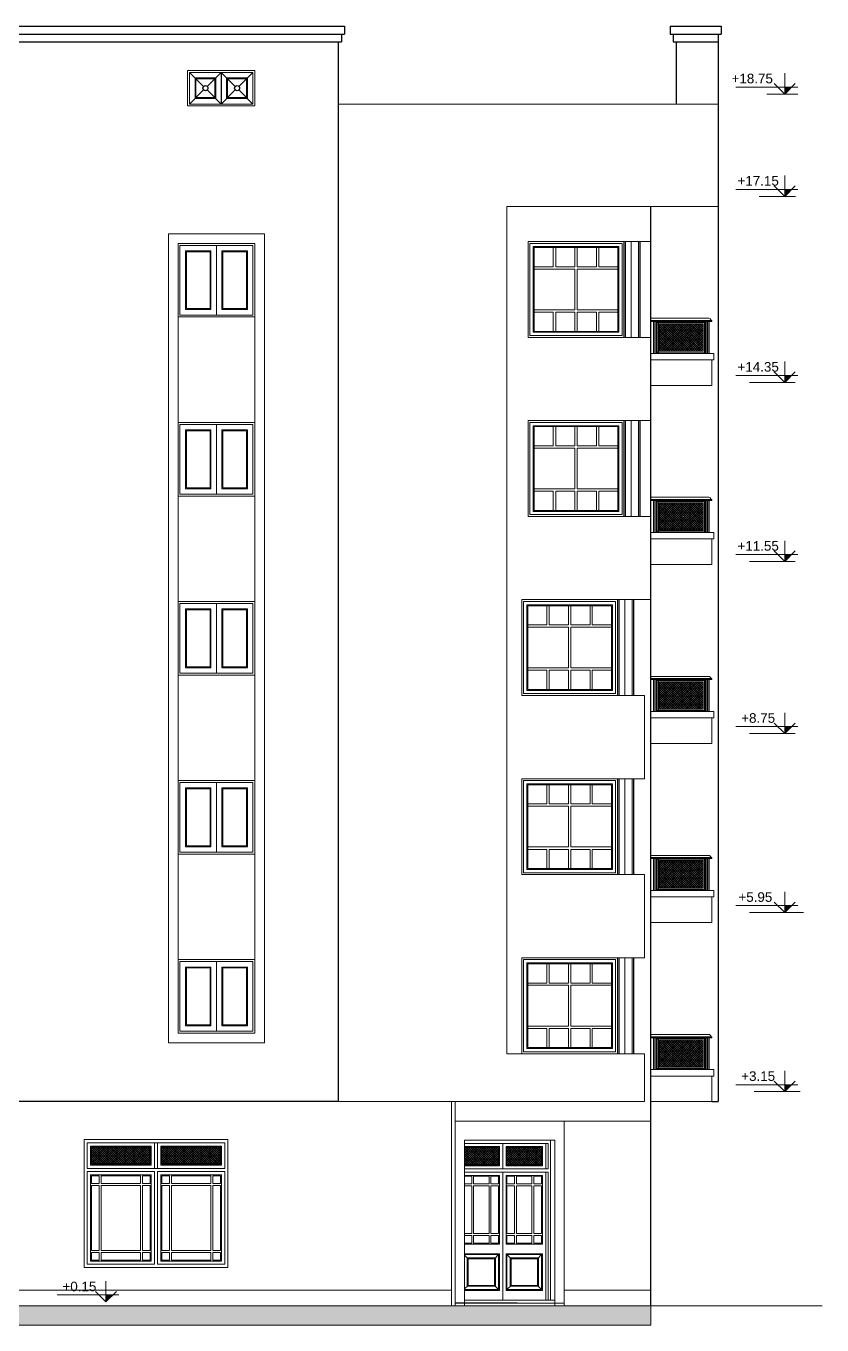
# Model space of a CAD drawing. Header units: millimetres. Extents: x 1578 to 2210, y 899 to 1032.
# Drawn here: x 1971.16 to 1983.61, y 931.66 to 951.97 of the extents above; entities that cross this region are included whole.
import ezdxf

# ---------------------------------------------------------------- set-up
doc = ezdxf.new("R2010")
doc.units = ezdxf.units.MM
for name, color, linetype, lineweight in [('CARPINTERIA', 7, 'Continuous', 18), ('COTAS', 7, 'Continuous', 15), ('ESTRUCTURA', 3, 'Continuous', 30), ('MUROS', 1, 'Continuous', 30), ('PISOS', 9, 'Continuous', 9), ('SANITARIOS', 7, 'Continuous', 20), ('TRAMAS', 7, 'Continuous', 15), ('UMBRALES', 7, 'Continuous', 18)]:
    doc.layers.add(name, color=color, linetype=linetype, lineweight=lineweight)
doc.styles.add('STYLE1', font='ARIAL.TTF')
pattern_1 = [(45, (1994.498516, 859.753004), (-0.0176776695, 0.0176776695), []), (135, (1994.498516, 859.753004), (-0.0176776695, -0.0176776695), [])]
pattern_2 = [(45, (1994.498516, 865.353004), (-0.0176776695, 0.0176776695), []), (135, (1994.498516, 865.353004), (-0.0176776695, -0.0176776695), [])]

msp = doc.modelspace()

# ---------------------------------------------------------------- hatches: boundary and pattern name
at = {"layer": 'COTAS', "ltscale": 0.05}
for points in [[(1983.023, 951.016), (1983.131, 951.016), (1983.023, 950.907)], [(1983.023, 949.416), (1983.131, 949.416), (1983.023, 949.307)], [(1983.023, 946.507), (1983.131, 946.507), (1983.023, 946.398)], [(1983.023, 943.707), (1983.131, 943.707), (1983.023, 943.598)], [(1983.023, 941.016), (1983.131, 941.016), (1983.023, 940.907)], [(1983.023, 938.216), (1983.131, 938.216), (1983.023, 938.107)], [(1983.023, 935.416), (1983.131, 935.416), (1983.023, 935.307)], [(1972.407, 932.128), (1972.516, 932.128), (1972.407, 932.019)]]:
    msp.add_hatch(color=256, dxfattribs=at).paths.add_polyline_path(points)
at = {"layer": 'COTAS'}
msp.add_hatch(color=256, dxfattribs=at).paths.add_polyline_path([(1980.929, 931.958), (1960.54, 931.958), (1960.54, 931.658), (1980.929, 931.658)])
at = {"layer": 'PISOS', "ltscale": 0.1}
h = msp.add_hatch(dxfattribs=at)
h.set_pattern_fill('ANSI37', color=256, scale=0.2, style=0)
h.set_pattern_definition(pattern_2)
h.paths.add_polyline_path([(1981.067, 946.889), (1981.067, 947.314), (1981.747, 947.314), (1981.747, 946.889)])
h = msp.add_hatch(dxfattribs=at)
h.set_pattern_fill('ANSI37', color=256, scale=0.2, style=0)
h.set_pattern_definition(pattern_2)
h.paths.add_polyline_path([(1981.747, 944.514), (1981.747, 944.089), (1981.067, 944.089), (1981.067, 944.514)])
h = msp.add_hatch(dxfattribs=at)
h.set_pattern_fill('ANSI37', color=256, scale=0.2, style=0)
h.set_pattern_definition(pattern_1)
h.paths.add_polyline_path([(1981.067, 941.289), (1981.067, 941.714), (1981.747, 941.714), (1981.747, 941.289)])
h = msp.add_hatch(dxfattribs=at)
h.set_pattern_fill('ANSI37', color=256, scale=0.2, style=0)
h.set_pattern_definition(pattern_1)
h.paths.add_polyline_path([(1981.747, 938.914), (1981.747, 938.489), (1981.067, 938.489), (1981.067, 938.914)])
h = msp.add_hatch(dxfattribs=at)
h.set_pattern_fill('ANSI37', color=256, scale=0.2, style=0)
h.set_pattern_definition(pattern_1)
h.paths.add_polyline_path([(1981.067, 935.689), (1981.067, 936.114), (1981.747, 936.114), (1981.747, 935.689)])
h = msp.add_hatch(dxfattribs=at)
h.set_pattern_fill('ANSI37', color=256, scale=0.2, style=0)
h.set_pattern_definition([(45, (1989.02098, 859.858667), (-0.0176776695, 0.0176776695), []), (135, (1989.02098, 859.858667), (-0.0176776695, -0.0176776695), [])])
h.paths.add_polyline_path([(1973.1, 934.442), (1972.18, 934.442), (1972.18, 934.172), (1973.1, 934.172)])
h = msp.add_hatch(dxfattribs=at)
h.set_pattern_fill('ANSI37', color=256, scale=0.2, style=0)
h.set_pattern_definition([(45, (1990.12098, 859.858667), (-0.0176776695, 0.0176776695), []), (135, (1990.12098, 859.858667), (-0.0176776695, -0.0176776695), [])])
h.paths.add_polyline_path([(1974.2, 934.442), (1973.28, 934.442), (1973.28, 934.172), (1974.2, 934.172)])
h = msp.add_hatch(dxfattribs=at)
h.set_pattern_fill('ANSI37', color=256, scale=0.2, style=0)
h.set_pattern_definition([(45, (1992.267298, 859.849924), (-0.0176776695, 0.0176776695), []), (135, (1992.267298, 859.849924), (-0.0176776695, -0.0176776695), [])])
h.paths.add_polyline_path([(1979.22, 934.433), (1979.22, 934.163), (1978.679, 934.163), (1978.679, 934.433)])
h.paths.add_polyline_path([(1978.549, 934.163), (1978.016, 934.163), (1978.016, 934.433), (1978.549, 934.433)])

# ---------------------------------------------------------------- linework, layer by layer
at = {"layer": 'CARPINTERIA', "ltscale": 0.1}
for p, q in [((1973.715, 951.246), (1973.715, 950.751)), ((1974.705, 951.246), (1973.715, 951.246)), ((1973.815, 951.146), (1973.815, 950.851)), ((1974.11, 951.146), (1973.815, 951.146)), ((1974.11, 951.146), (1974.11, 950.851)), ((1974.31, 951.146), (1974.31, 950.851)), ((1974.605, 951.146), (1974.31, 951.146)), ((1974.605, 951.146), (1974.605, 950.851)), ((1974.705, 951.246), (1974.705, 950.751)), ((1974.705, 950.751), (1973.715, 950.751)), ((1974.11, 950.851), (1973.815, 950.851)), ((1974.605, 950.851), (1974.31, 950.851)), ((1973.565, 948.541), (1974.705, 948.541)), ((1973.565, 948.541), (1973.565, 947.451)), ((1974.705, 948.541), (1974.705, 947.451)), ((1979.009, 948.601), (1979.009, 947.101)), ((1979.039, 948.571), (1980.479, 948.571)), ((1979.039, 948.571), (1979.039, 947.131)), ((1979.089, 948.521), (1979.089, 947.181)), ((1979.104, 948.506), (1980.414, 948.506)), ((1979.104, 948.506), (1979.104, 947.196)), ((1979.404, 948.506), (1979.404, 948.206)), ((1979.441, 948.506), (1979.441, 948.206)), ((1979.741, 948.506), (1979.741, 948.206)), ((1979.778, 948.506), (1979.778, 948.206)), ((1980.078, 948.506), (1980.078, 948.206)), ((1980.114, 948.506), (1980.114, 948.206)), ((1980.414, 948.506), (1980.414, 947.196)), ((1980.479, 948.571), (1980.479, 947.131)), ((1973.665, 948.441), (1973.665, 947.551)), ((1973.665, 948.441), (1974.035, 948.441)), ((1974.035, 948.441), (1974.035, 947.551)), ((1974.235, 948.441), (1974.235, 947.551)), ((1974.235, 948.441), (1974.605, 948.441)), ((1974.605, 948.441), (1974.605, 947.551)), ((1979.104, 948.206), (1979.404, 948.206)), ((1979.104, 948.17), (1979.741, 948.17)), ((1979.441, 948.206), (1979.741, 948.206)), ((1979.741, 948.17), (1979.741, 947.533)), ((1979.778, 948.206), (1980.078, 948.206)), ((1979.778, 948.17), (1979.778, 947.533)), ((1979.778, 948.17), (1980.414, 948.17)), ((1980.114, 948.206), (1980.414, 948.206)), ((1973.565, 947.451), (1974.705, 947.451)), ((1973.665, 947.551), (1974.035, 947.551)), ((1974.235, 947.551), (1974.605, 947.551)), ((1979.104, 947.533), (1979.741, 947.533)), ((1979.104, 947.496), (1979.404, 947.496)), ((1979.404, 947.496), (1979.404, 947.196)), ((1979.441, 947.496), (1979.741, 947.496)), ((1979.441, 947.496), (1979.441, 947.196)), ((1979.741, 947.496), (1979.741, 947.196)), ((1979.778, 947.533), (1980.414, 947.533)), ((1979.778, 947.496), (1980.078, 947.496)), ((1979.778, 947.496), (1979.778, 947.196)), ((1980.078, 947.496), (1980.078, 947.196)), ((1980.114, 947.496), (1980.114, 947.196)), ((1980.114, 947.496), (1980.414, 947.496)), ((1979.009, 947.101), (1980.929, 947.101)), ((1979.039, 947.131), (1980.479, 947.131)), ((1979.089, 947.181), (1980.429, 947.181)), ((1979.104, 947.196), (1980.414, 947.196)), ((1973.565, 945.741), (1974.705, 945.741)), ((1973.565, 945.741), (1973.565, 944.651)), ((1973.665, 945.641), (1973.665, 944.751)), ((1973.665, 945.641), (1974.035, 945.641)), ((1974.035, 945.641), (1974.035, 944.751)), ((1974.235, 945.641), (1974.235, 944.751)), ((1974.235, 945.641), (1974.605, 945.641)), ((1974.605, 945.641), (1974.605, 944.751)), ((1974.705, 945.741), (1974.705, 944.651)), ((1979.009, 945.801), (1980.929, 945.801)), ((1979.009, 945.801), (1979.009, 944.301)), ((1979.039, 945.771), (1980.479, 945.771)), ((1979.039, 945.771), (1979.039, 944.331)), ((1979.089, 945.721), (1980.429, 945.721)), ((1979.089, 945.721), (1979.089, 944.381)), ((1979.104, 945.706), (1980.414, 945.706)), ((1979.104, 945.706), (1979.104, 944.396)), ((1979.404, 945.706), (1979.404, 945.406)), ((1979.441, 945.706), (1979.441, 945.406)), ((1979.741, 945.706), (1979.741, 945.406)), ((1979.778, 945.706), (1979.778, 945.406)), ((1980.078, 945.706), (1980.078, 945.406)), ((1980.114, 945.706), (1980.114, 945.406)), ((1980.414, 945.706), (1980.414, 944.396)), ((1980.479, 945.771), (1980.479, 944.331)), ((1979.104, 945.406), (1979.404, 945.406)), ((1979.441, 945.406), (1979.741, 945.406)), ((1979.778, 945.406), (1980.078, 945.406)), ((1980.114, 945.406), (1980.414, 945.406)), ((1979.104, 945.37), (1979.741, 945.37)), ((1979.741, 945.37), (1979.741, 944.733)), ((1979.778, 945.37), (1979.778, 944.733)), ((1979.778, 945.37), (1980.414, 945.37)), ((1973.565, 944.651), (1974.705, 944.651)), ((1973.665, 944.751), (1974.035, 944.751)), ((1974.235, 944.751), (1974.605, 944.751)), ((1979.104, 944.733), (1979.741, 944.733)), ((1979.104, 944.696), (1979.404, 944.696)), ((1979.404, 944.696), (1979.404, 944.396)), ((1979.441, 944.696), (1979.741, 944.696)), ((1979.441, 944.696), (1979.441, 944.396)), ((1979.741, 944.696), (1979.741, 944.396)), ((1979.778, 944.733), (1980.414, 944.733)), ((1979.778, 944.696), (1979.778, 944.396)), ((1979.778, 944.696), (1980.078, 944.696)), ((1980.078, 944.696), (1980.078, 944.396)), ((1980.114, 944.696), (1980.114, 944.396)), ((1980.114, 944.696), (1980.414, 944.696)), ((1979.104, 944.396), (1980.414, 944.396)), ((1979.039, 944.331), (1980.479, 944.331)), ((1978.909, 943.001), (1978.909, 941.501)), ((1978.939, 942.971), (1980.379, 942.971)), ((1978.939, 942.971), (1978.939, 941.531)), ((1980.379, 942.971), (1980.379, 941.531)), ((1973.565, 942.941), (1974.705, 942.941)), ((1973.565, 942.941), (1973.565, 941.851)), ((1973.665, 942.841), (1973.665, 941.951)), ((1973.665, 942.841), (1974.035, 942.841)), ((1974.035, 942.841), (1974.035, 941.951)), ((1974.235, 942.841), (1974.235, 941.951)), ((1974.235, 942.841), (1974.605, 942.841)), ((1974.605, 942.841), (1974.605, 941.951)), ((1974.705, 942.941), (1974.705, 941.851)), ((1978.989, 942.921), (1978.989, 941.581)), ((1979.004, 942.906), (1980.314, 942.906)), ((1979.004, 942.906), (1979.004, 941.596)), ((1979.304, 942.906), (1979.304, 942.606)), ((1979.341, 942.906), (1979.341, 942.606)), ((1979.641, 942.906), (1979.641, 942.606)), ((1979.678, 942.906), (1979.678, 942.606)), ((1979.978, 942.906), (1979.978, 942.606)), ((1980.014, 942.906), (1980.014, 942.606)), ((1980.314, 942.906), (1980.314, 941.596)), ((1979.004, 942.606), (1979.304, 942.606)), ((1979.004, 942.57), (1979.641, 942.57)), ((1979.341, 942.606), (1979.641, 942.606)), ((1979.641, 942.57), (1979.641, 941.933)), ((1979.678, 942.606), (1979.978, 942.606)), ((1979.678, 942.57), (1979.678, 941.933)), ((1979.678, 942.57), (1980.314, 942.57)), ((1980.014, 942.606), (1980.314, 942.606)), ((1973.665, 941.951), (1974.035, 941.951)), ((1974.235, 941.951), (1974.605, 941.951)), ((1973.565, 941.851), (1974.705, 941.851)), ((1979.004, 941.933), (1979.641, 941.933)), ((1979.004, 941.896), (1979.304, 941.896)), ((1979.304, 941.896), (1979.304, 941.596)), ((1979.341, 941.896), (1979.641, 941.896)), ((1979.341, 941.896), (1979.341, 941.596)), ((1979.641, 941.896), (1979.641, 941.596)), ((1979.678, 941.933), (1980.314, 941.933)), ((1979.678, 941.896), (1979.978, 941.896)), ((1979.678, 941.896), (1979.678, 941.596)), ((1979.978, 941.896), (1979.978, 941.596)), ((1980.014, 941.896), (1980.014, 941.596)), ((1980.014, 941.896), (1980.314, 941.896)), ((1978.989, 941.581), (1980.329, 941.581)), ((1979.004, 941.596), (1980.314, 941.596)), ((1978.909, 941.501), (1980.829, 941.501)), ((1978.939, 941.531), (1980.379, 941.531)), ((1973.565, 940.141), (1973.565, 939.051)), ((1973.565, 940.141), (1974.705, 940.141)), ((1974.705, 940.141), (1974.705, 939.051)), ((1978.909, 940.201), (1980.829, 940.201)), ((1978.909, 940.201), (1978.909, 938.701)), ((1978.939, 940.171), (1980.379, 940.171)), ((1978.939, 940.171), (1978.939, 938.731)), ((1978.989, 940.121), (1980.329, 940.121)), ((1978.989, 940.121), (1978.989, 938.781)), ((1980.379, 940.171), (1980.379, 938.731)), ((1973.665, 940.041), (1973.665, 939.151)), ((1973.665, 940.041), (1974.035, 940.041)), ((1974.035, 940.041), (1974.035, 939.151)), ((1974.235, 940.041), (1974.235, 939.151)), ((1974.235, 940.041), (1974.605, 940.041)), ((1974.605, 940.041), (1974.605, 939.151)), ((1979.004, 940.106), (1980.314, 940.106)), ((1979.004, 940.106), (1979.004, 938.796)), ((1979.304, 940.106), (1979.304, 939.806)), ((1979.341, 940.106), (1979.341, 939.806)), ((1979.641, 940.106), (1979.641, 939.806)), ((1979.678, 940.106), (1979.678, 939.806)), ((1979.978, 940.106), (1979.978, 939.806)), ((1980.014, 940.106), (1980.014, 939.806)), ((1980.314, 940.106), (1980.314, 938.796)), ((1979.004, 939.806), (1979.304, 939.806)), ((1979.004, 939.77), (1979.641, 939.77)), ((1979.341, 939.806), (1979.641, 939.806)), ((1979.641, 939.77), (1979.641, 939.133)), ((1979.678, 939.806), (1979.978, 939.806)), ((1979.678, 939.77), (1979.678, 939.133)), ((1979.678, 939.77), (1980.314, 939.77)), ((1980.014, 939.806), (1980.314, 939.806)), ((1973.665, 939.151), (1974.035, 939.151)), ((1974.235, 939.151), (1974.605, 939.151)), ((1979.004, 939.133), (1979.641, 939.133)), ((1979.678, 939.133), (1980.314, 939.133)), ((1973.565, 939.051), (1974.705, 939.051)), ((1979.004, 939.096), (1979.304, 939.096)), ((1979.304, 939.096), (1979.304, 938.796)), ((1979.341, 939.096), (1979.641, 939.096)), ((1979.341, 939.096), (1979.341, 938.796)), ((1979.641, 939.096), (1979.641, 938.796)), ((1979.678, 939.096), (1979.678, 938.796)), ((1979.678, 939.096), (1979.978, 939.096)), ((1979.978, 939.096), (1979.978, 938.796)), ((1980.014, 939.096), (1980.014, 938.796)), ((1980.014, 939.096), (1980.314, 939.096)), ((1978.939, 938.731), (1980.379, 938.731)), ((1979.004, 938.796), (1980.314, 938.796)), ((1973.565, 937.341), (1974.705, 937.341)), ((1973.565, 937.341), (1973.565, 936.251)), ((1974.705, 937.341), (1974.705, 936.251)), ((1978.909, 937.401), (1980.829, 937.401)), ((1978.909, 937.401), (1978.909, 935.901)), ((1978.939, 937.371), (1980.379, 937.371)), ((1978.939, 937.371), (1978.939, 935.931)), ((1978.989, 937.321), (1980.329, 937.321)), ((1978.989, 937.321), (1978.989, 935.981)), ((1979.004, 937.306), (1980.314, 937.306)), ((1979.004, 937.306), (1979.004, 935.996)), ((1979.304, 937.306), (1979.304, 937.006)), ((1979.341, 937.306), (1979.341, 937.006)), ((1979.641, 937.306), (1979.641, 937.006)), ((1979.678, 937.306), (1979.678, 937.006)), ((1979.978, 937.306), (1979.978, 937.006)), ((1980.014, 937.306), (1980.014, 937.006)), ((1980.314, 937.306), (1980.314, 935.996)), ((1980.379, 937.371), (1980.379, 935.931)), ((1973.665, 937.241), (1974.035, 937.241)), ((1973.665, 937.241), (1973.665, 936.351)), ((1974.035, 937.241), (1974.035, 936.351)), ((1974.235, 937.241), (1974.605, 937.241)), ((1974.235, 937.241), (1974.235, 936.351)), ((1974.605, 937.241), (1974.605, 936.351)), ((1979.004, 937.006), (1979.304, 937.006)), ((1979.004, 936.97), (1979.641, 936.97)), ((1979.341, 937.006), (1979.641, 937.006)), ((1979.641, 936.97), (1979.641, 936.333)), ((1979.678, 937.006), (1979.978, 937.006)), ((1979.678, 936.97), (1979.678, 936.333)), ((1979.678, 936.97), (1980.314, 936.97)), ((1980.014, 937.006), (1980.314, 937.006)), ((1973.665, 936.351), (1974.035, 936.351)), ((1974.235, 936.351), (1974.605, 936.351)), ((1979.004, 936.333), (1979.641, 936.333)), ((1979.004, 936.296), (1979.304, 936.296)), ((1979.304, 936.296), (1979.304, 935.996)), ((1979.341, 936.296), (1979.641, 936.296)), ((1979.341, 936.296), (1979.341, 935.996)), ((1979.641, 936.296), (1979.641, 935.996)), ((1979.678, 936.333), (1980.314, 936.333)), ((1979.678, 936.296), (1979.978, 936.296)), ((1979.678, 936.296), (1979.678, 935.996)), ((1979.978, 936.296), (1979.978, 935.996)), ((1980.014, 936.296), (1980.014, 935.996)), ((1980.014, 936.296), (1980.314, 936.296)), ((1973.565, 936.251), (1974.705, 936.251)), ((1978.939, 935.931), (1980.379, 935.931)), ((1979.004, 935.996), (1980.314, 935.996)), ((1977.812, 931.958), (1977.812, 935.151)), ((1977.87, 931.958), (1977.87, 935.151)), ((1972.115, 934.507), (1972.115, 934.107)), ((1972.115, 934.507), (1974.265, 934.507)), ((1972.18, 934.442), (1972.18, 934.172)), ((1972.18, 934.442), (1973.1, 934.442)), ((1973.1, 934.442), (1973.1, 934.172)), ((1973.165, 934.507), (1973.165, 934.107)), ((1973.215, 934.507), (1973.215, 934.107)), ((1973.28, 934.442), (1973.28, 934.172)), ((1973.28, 934.442), (1974.2, 934.442)), ((1974.2, 934.442), (1974.2, 934.172)), ((1974.265, 934.507), (1974.265, 934.107)), ((1978.016, 934.498), (1979.321, 934.498)), ((1978.016, 934.433), (1978.549, 934.433)), ((1978.549, 934.433), (1978.549, 934.163)), ((1978.679, 934.433), (1978.679, 934.163)), ((1978.679, 934.433), (1979.22, 934.433)), ((1979.22, 934.433), (1979.22, 934.163)), ((1979.285, 934.498), (1979.285, 934.098)), ((1979.321, 934.498), (1979.321, 934.098)), ((1974.265, 934.107), (1972.115, 934.107)), ((1972.115, 934.057), (1972.115, 932.607)), ((1973.165, 934.057), (1972.115, 934.057)), ((1973.1, 934.172), (1972.18, 934.172)), ((1973.165, 934.057), (1973.165, 932.607)), ((1974.265, 934.057), (1973.215, 934.057)), ((1973.215, 934.057), (1973.215, 932.607)), ((1974.2, 934.172), (1973.28, 934.172)), ((1974.265, 934.057), (1974.265, 932.607)), ((1978.016, 934.163), (1978.549, 934.163)), ((1978.016, 934.098), (1979.321, 934.098)), ((1978.016, 934.048), (1979.321, 934.048)), ((1978.679, 934.163), (1979.22, 934.163)), ((1979.321, 934.048), (1979.321, 932.048)), ((1972.3, 933.992), (1972.18, 933.992)), ((1972.18, 933.992), (1972.18, 933.872)), ((1972.3, 933.872), (1972.18, 933.872)), ((1972.3, 933.842), (1972.18, 933.842)), ((1972.18, 933.842), (1972.18, 932.822)), ((1972.3, 933.992), (1972.3, 933.872)), ((1972.3, 933.842), (1972.3, 932.822)), ((1972.33, 933.992), (1972.33, 933.872)), ((1972.95, 933.992), (1972.33, 933.992)), ((1972.95, 933.872), (1972.33, 933.872)), ((1972.33, 933.842), (1972.33, 932.822)), ((1972.95, 933.842), (1972.33, 933.842)), ((1972.95, 933.992), (1972.95, 933.872)), ((1972.95, 933.842), (1972.95, 932.822)), ((1973.1, 933.992), (1972.98, 933.992)), ((1972.98, 933.992), (1972.98, 933.872)), ((1973.1, 933.872), (1972.98, 933.872)), ((1973.1, 933.842), (1972.98, 933.842)), ((1972.98, 933.842), (1972.98, 932.822)), ((1973.1, 933.992), (1973.1, 933.872)), ((1973.1, 933.842), (1973.1, 932.822)), ((1973.4, 933.992), (1973.28, 933.992)), ((1973.28, 933.992), (1973.28, 933.872)), ((1973.4, 933.872), (1973.28, 933.872)), ((1973.4, 933.842), (1973.28, 933.842)), ((1973.28, 933.842), (1973.28, 932.822)), ((1973.4, 933.992), (1973.4, 933.872)), ((1973.4, 933.842), (1973.4, 932.822)), ((1974.05, 933.992), (1973.43, 933.992)), ((1973.43, 933.992), (1973.43, 933.872)), ((1974.05, 933.872), (1973.43, 933.872)), ((1974.05, 933.842), (1973.43, 933.842)), ((1973.43, 933.842), (1973.43, 932.822)), ((1974.05, 933.992), (1974.05, 933.872)), ((1974.05, 933.842), (1974.05, 932.822)), ((1974.2, 933.992), (1974.08, 933.992)), ((1974.08, 933.992), (1974.08, 933.872)), ((1974.2, 933.872), (1974.08, 933.872)), ((1974.2, 933.842), (1974.08, 933.842)), ((1974.08, 933.842), (1974.08, 932.822)), ((1974.2, 933.992), (1974.2, 933.872)), ((1974.2, 933.842), (1974.2, 932.822)), ((1978.016, 933.983), (1978.127, 933.983)), ((1978.016, 933.863), (1978.127, 933.863)), ((1978.016, 933.833), (1978.127, 933.833)), ((1978.127, 933.983), (1978.127, 933.863)), ((1978.127, 933.833), (1978.127, 933.088)), ((1978.157, 933.983), (1978.399, 933.983)), ((1978.157, 933.983), (1978.157, 933.863)), ((1978.157, 933.863), (1978.399, 933.863)), ((1978.157, 933.833), (1978.399, 933.833)), ((1978.157, 933.833), (1978.157, 933.088)), ((1978.399, 933.983), (1978.399, 933.863)), ((1978.399, 933.833), (1978.399, 933.088)), ((1978.429, 933.983), (1978.429, 933.863)), ((1978.429, 933.983), (1978.549, 933.983)), ((1978.429, 933.863), (1978.549, 933.863)), ((1978.429, 933.833), (1978.429, 933.088)), ((1978.429, 933.833), (1978.549, 933.833)), ((1978.549, 933.983), (1978.549, 933.863)), ((1978.549, 933.833), (1978.549, 933.088)), ((1978.679, 933.983), (1978.679, 933.863)), ((1978.679, 933.983), (1978.799, 933.983)), ((1978.679, 933.863), (1978.799, 933.863)), ((1978.679, 933.833), (1978.679, 933.088)), ((1978.679, 933.833), (1978.799, 933.833)), ((1978.799, 933.983), (1978.799, 933.863)), ((1978.799, 933.833), (1978.799, 933.088)), ((1978.829, 933.983), (1979.07, 933.983)), ((1978.829, 933.983), (1978.829, 933.863)), ((1978.829, 933.863), (1979.07, 933.863)), ((1978.829, 933.833), (1978.829, 933.088)), ((1978.829, 933.833), (1979.07, 933.833)), ((1979.07, 933.983), (1979.07, 933.863)), ((1979.07, 933.833), (1979.07, 933.088)), ((1979.1, 933.983), (1979.22, 933.983)), ((1979.1, 933.983), (1979.1, 933.863)), ((1979.1, 933.863), (1979.22, 933.863)), ((1979.1, 933.833), (1979.22, 933.833)), ((1979.1, 933.833), (1979.1, 933.088)), ((1979.22, 933.983), (1979.22, 933.863)), ((1979.22, 933.833), (1979.22, 933.088)), ((1978.016, 933.088), (1978.127, 933.088)), ((1978.016, 933.058), (1978.127, 933.058)), ((1978.127, 933.058), (1978.127, 932.938)), ((1978.157, 933.088), (1978.399, 933.088)), ((1978.157, 933.058), (1978.399, 933.058)), ((1978.157, 933.058), (1978.157, 932.938)), ((1978.399, 933.058), (1978.399, 932.938)), ((1978.429, 933.088), (1978.549, 933.088)), ((1978.429, 933.058), (1978.549, 933.058)), ((1978.429, 933.058), (1978.429, 932.938)), ((1978.549, 933.058), (1978.549, 932.938)), ((1978.679, 933.088), (1978.799, 933.088)), ((1978.679, 933.058), (1978.799, 933.058)), ((1978.679, 933.058), (1978.679, 932.938)), ((1978.799, 933.058), (1978.799, 932.938)), ((1978.829, 933.088), (1979.07, 933.088)), ((1978.829, 933.058), (1979.07, 933.058)), ((1978.829, 933.058), (1978.829, 932.938)), ((1979.07, 933.058), (1979.07, 932.938)), ((1979.1, 933.088), (1979.22, 933.088)), ((1979.1, 933.058), (1979.22, 933.058)), ((1979.1, 933.058), (1979.1, 932.938)), ((1979.22, 933.058), (1979.22, 932.938)), ((1972.18, 932.822), (1972.3, 932.822)), ((1972.33, 932.822), (1972.95, 932.822)), ((1972.98, 932.822), (1973.1, 932.822)), ((1973.28, 932.822), (1973.4, 932.822)), ((1973.43, 932.822), (1974.05, 932.822)), ((1974.08, 932.822), (1974.2, 932.822)), ((1978.016, 932.938), (1978.127, 932.938)), ((1978.157, 932.938), (1978.399, 932.938)), ((1978.429, 932.938), (1978.549, 932.938)), ((1978.679, 932.938), (1978.799, 932.938)), ((1978.829, 932.938), (1979.07, 932.938)), ((1979.1, 932.938), (1979.22, 932.938)), ((1972.115, 932.607), (1973.165, 932.607)), ((1972.18, 932.792), (1972.3, 932.792)), ((1972.18, 932.792), (1972.18, 932.672)), ((1972.18, 932.672), (1972.3, 932.672)), ((1972.3, 932.792), (1972.3, 932.672)), ((1972.33, 932.792), (1972.33, 932.672)), ((1972.33, 932.792), (1972.95, 932.792)), ((1972.33, 932.672), (1972.95, 932.672)), ((1972.95, 932.792), (1972.95, 932.672)), ((1972.98, 932.792), (1973.1, 932.792)), ((1972.98, 932.792), (1972.98, 932.672)), ((1972.98, 932.672), (1973.1, 932.672)), ((1973.1, 932.792), (1973.1, 932.672)), ((1973.215, 932.607), (1974.265, 932.607)), ((1973.28, 932.792), (1973.28, 932.672)), ((1973.28, 932.792), (1973.4, 932.792)), ((1973.28, 932.672), (1973.4, 932.672)), ((1973.4, 932.792), (1973.4, 932.672)), ((1973.43, 932.792), (1974.05, 932.792)), ((1973.43, 932.792), (1973.43, 932.672)), ((1973.43, 932.672), (1974.05, 932.672)), ((1974.05, 932.792), (1974.05, 932.672)), ((1974.08, 932.792), (1974.2, 932.792)), ((1974.08, 932.792), (1974.08, 932.672)), ((1974.08, 932.672), (1974.2, 932.672)), ((1974.2, 932.792), (1974.2, 932.672)), ((1978.016, 932.758), (1978.549, 932.758)), ((1978.057, 932.708), (1978.499, 932.708)), ((1978.057, 932.708), (1978.057, 932.263)), ((1978.499, 932.708), (1978.499, 932.263)), ((1978.549, 932.758), (1978.549, 932.213)), ((1978.679, 932.758), (1979.22, 932.758)), ((1978.679, 932.758), (1978.679, 932.213)), ((1978.729, 932.708), (1979.17, 932.708)), ((1978.729, 932.708), (1978.729, 932.263)), ((1979.17, 932.708), (1979.17, 932.263)), ((1979.22, 932.758), (1979.22, 932.213)), ((1978.016, 932.213), (1978.549, 932.213)), ((1978.057, 932.263), (1978.499, 932.263)), ((1978.679, 932.213), (1979.22, 932.213)), ((1978.729, 932.263), (1979.17, 932.263))]:
    msp.add_line(p, q, dxfattribs=at)
at = {"layer": 'COTAS', "ltscale": 0.1}
for p, q in [((1983.023, 950.907), (1983.023, 951.232)), ((1983.226, 951.016), (1982.26, 951.016)), ((1983.226, 950.907), (1982.746, 950.907)), ((1983.023, 949.307), (1983.023, 949.632)), ((1983.226, 949.416), (1982.26, 949.416)), ((1983.19, 949.307), (1982.621, 949.307)), ((1983.023, 946.398), (1983.023, 946.723)), ((1983.226, 946.507), (1982.26, 946.507)), ((1983.187, 946.398), (1982.47, 946.398)), ((1983.023, 943.598), (1983.023, 943.923)), ((1983.226, 943.707), (1982.26, 943.707)), ((1983.187, 943.598), (1982.47, 943.598)), ((1983.023, 940.907), (1983.023, 941.232)), ((1983.226, 941.016), (1982.26, 941.016)), ((1983.187, 940.907), (1982.47, 940.907)), ((1983.023, 938.107), (1983.023, 938.432)), ((1983.226, 938.216), (1982.26, 938.216)), ((1983.315, 938.107), (1982.47, 938.107)), ((1983.023, 935.307), (1983.023, 935.632)), ((1983.226, 935.416), (1982.26, 935.416)), ((1983.265, 935.307), (1982.547, 935.307)), ((1972.407, 932.019), (1972.407, 932.343)), ((1972.61, 932.128), (1971.644, 932.128)), ((1978.836, 932.007), (1977.87, 932.007))]:
    msp.add_line(p, q, dxfattribs=at)
at = {"layer": 'COTAS', "ltscale": 0.05}
for p, q in [((1983.023, 950.907), (1982.859, 951.071)), ((1983.186, 951.071), (1983.023, 950.907)), ((1983.023, 949.307), (1982.859, 949.471)), ((1983.186, 949.471), (1983.023, 949.307)), ((1983.023, 946.398), (1982.859, 946.562)), ((1983.186, 946.562), (1983.023, 946.398)), ((1983.023, 943.598), (1982.859, 943.762)), ((1983.186, 943.762), (1983.023, 943.598)), ((1983.023, 940.907), (1982.859, 941.071)), ((1983.186, 941.071), (1983.023, 940.907)), ((1983.023, 938.107), (1982.859, 938.271)), ((1983.186, 938.271), (1983.023, 938.107)), ((1983.023, 935.307), (1982.859, 935.471)), ((1983.186, 935.471), (1983.023, 935.307)), ((1972.407, 932.019), (1972.243, 932.182)), ((1972.57, 932.182), (1972.407, 932.019))]:
    msp.add_line(p, q, dxfattribs=at)
at = {"layer": 'COTAS'}
msp.add_line((1980.929, 931.958), (1980.929, 931.658), dxfattribs=at)
at = {"layer": 'ESTRUCTURA', "ltscale": 0.1}
for p, q in [((1970.157, 951.971), (1976.14, 951.971)), ((1976.14, 951.971), (1976.14, 951.846)), ((1981.23, 951.971), (1981.23, 951.846)), ((1981.23, 951.971), (1982.03, 951.971)), ((1982.03, 951.971), (1982.03, 951.846)), ((1970.157, 951.846), (1976.14, 951.846)), ((1970.207, 951.721), (1976.09, 951.721)), ((1976.04, 951.721), (1976.04, 935.151)), ((1976.09, 951.846), (1976.09, 951.721)), ((1981.23, 951.846), (1982.03, 951.846)), ((1981.28, 951.846), (1981.28, 951.721)), ((1981.28, 951.721), (1981.98, 951.721)), ((1981.33, 950.751), (1981.33, 951.721)), ((1981.98, 951.846), (1981.98, 935.151)), ((1981.884, 935.151), (1981.98, 935.151))]:
    msp.add_line(p, q, dxfattribs=at)
at = {"layer": 'ESTRUCTURA', "ltscale": 0.05}
msp.add_line((1976.04, 935.151), (1970.257, 935.151), dxfattribs=at)
at = {"layer": 'MUROS', "ltscale": 0.1}
for p, q in [((1973.935, 951.027), (1973.715, 951.246)), ((1974.21, 951.246), (1973.991, 951.027)), ((1974.21, 951.246), (1974.21, 950.751)), ((1974.43, 951.027), (1974.21, 951.246)), ((1974.705, 951.246), (1974.486, 951.027)), ((1973.935, 950.971), (1973.715, 950.751)), ((1974.21, 950.751), (1973.991, 950.971)), ((1974.43, 950.971), (1974.21, 950.751)), ((1974.705, 950.751), (1974.486, 950.971))]:
    msp.add_line(p, q, dxfattribs=at)
at = {"layer": 'MUROS'}
for p, q in [((1980.929, 931.958), (1980.929, 949.151)), ((1980.509, 948.601), (1980.509, 947.101)), ((1980.759, 948.601), (1980.759, 947.101)), ((1980.509, 945.801), (1980.509, 944.301)), ((1980.759, 945.801), (1980.759, 944.301)), ((1980.409, 943.001), (1980.409, 941.501)), ((1980.659, 943.001), (1980.659, 941.501)), ((1980.409, 940.201), (1980.409, 938.701)), ((1980.659, 940.201), (1980.659, 938.701)), ((1980.409, 937.401), (1980.409, 935.901)), ((1980.659, 937.401), (1980.659, 935.901))]:
    msp.add_line(p, q, dxfattribs=at)
at = {"layer": 'MUROS', "ltscale": 0.1}
for centre in [(1973.963, 950.999), (1974.458, 950.999)]:
    msp.add_circle(centre, 0.0397, dxfattribs=at)
at = {"layer": 'PISOS', "ltscale": 0.1}
for p, q in [((1980.533, 948.601), (1980.533, 947.101)), ((1980.62, 948.601), (1980.62, 947.101)), ((1980.735, 948.601), (1980.735, 947.101)), ((1980.533, 945.801), (1980.533, 944.301)), ((1980.62, 945.801), (1980.62, 944.301)), ((1980.735, 945.801), (1980.735, 944.301)), ((1980.433, 943.001), (1980.433, 941.501)), ((1980.52, 943.001), (1980.52, 941.501)), ((1980.635, 943.001), (1980.635, 941.501)), ((1980.433, 940.201), (1980.433, 938.701)), ((1980.52, 940.201), (1980.52, 938.701)), ((1980.635, 940.201), (1980.635, 938.701)), ((1980.433, 937.401), (1980.433, 935.901)), ((1980.52, 937.401), (1980.52, 935.901)), ((1980.635, 937.401), (1980.635, 935.901))]:
    msp.add_line(p, q, dxfattribs=at)
at = {"layer": 'PISOS'}
for p, q in [((1980.978, 947.351), (1980.978, 946.851)), ((1980.999, 947.351), (1980.999, 946.851)), ((1981.02, 947.351), (1981.02, 946.851)), ((1981.793, 947.351), (1981.793, 946.851)), ((1981.814, 947.351), (1981.814, 946.851)), ((1981.835, 947.351), (1981.835, 946.851)), ((1980.978, 944.551), (1980.978, 944.051)), ((1980.999, 944.551), (1980.999, 944.051)), ((1981.02, 944.551), (1981.02, 944.051)), ((1981.793, 944.551), (1981.793, 944.051)), ((1981.814, 944.551), (1981.814, 944.051)), ((1981.835, 944.551), (1981.835, 944.051)), ((1980.978, 941.751), (1980.978, 941.251)), ((1980.999, 941.751), (1980.999, 941.251)), ((1981.02, 941.751), (1981.02, 941.251)), ((1981.793, 941.751), (1981.793, 941.251)), ((1981.814, 941.751), (1981.814, 941.251)), ((1981.835, 941.751), (1981.835, 941.251)), ((1980.978, 938.951), (1980.978, 938.451)), ((1980.999, 938.951), (1980.999, 938.451)), ((1981.02, 938.951), (1981.02, 938.451)), ((1981.793, 938.951), (1981.793, 938.451)), ((1981.814, 938.951), (1981.814, 938.451)), ((1981.835, 938.951), (1981.835, 938.451)), ((1980.978, 936.151), (1980.978, 935.651)), ((1980.999, 936.151), (1980.999, 935.651)), ((1981.02, 936.151), (1981.02, 935.651)), ((1981.793, 936.151), (1981.793, 935.651)), ((1981.814, 936.151), (1981.814, 935.651)), ((1981.835, 936.151), (1981.835, 935.651))]:
    msp.add_line(p, q, dxfattribs=at)
at = {"layer": 'SANITARIOS'}
for p, q in [((1980.929, 947.401), (1981.834, 947.401)), ((1980.929, 947.366), (1981.884, 947.366)), ((1980.929, 947.351), (1981.884, 947.351)), ((1980.969, 947.351), (1980.969, 946.851)), ((1981.029, 947.351), (1981.029, 946.851)), ((1981.784, 947.351), (1981.784, 946.851)), ((1981.844, 947.351), (1981.844, 946.851)), ((1981.884, 947.351), (1981.884, 947.366)), ((1980.929, 944.601), (1981.834, 944.601)), ((1980.929, 944.566), (1981.884, 944.566)), ((1980.929, 944.551), (1981.884, 944.551)), ((1980.969, 944.551), (1980.969, 944.051)), ((1981.029, 944.551), (1981.029, 944.051)), ((1981.784, 944.551), (1981.784, 944.051)), ((1981.844, 944.551), (1981.844, 944.051)), ((1981.884, 944.551), (1981.884, 944.566)), ((1980.929, 941.801), (1981.834, 941.801)), ((1980.929, 941.766), (1981.884, 941.766)), ((1980.929, 941.751), (1981.884, 941.751)), ((1980.969, 941.751), (1980.969, 941.251)), ((1981.029, 941.751), (1981.029, 941.251)), ((1981.784, 941.751), (1981.784, 941.251)), ((1981.844, 941.751), (1981.844, 941.251)), ((1981.884, 941.751), (1981.884, 941.766)), ((1980.929, 939.001), (1981.834, 939.001)), ((1980.929, 938.966), (1981.884, 938.966)), ((1980.929, 938.951), (1981.884, 938.951)), ((1980.969, 938.951), (1980.969, 938.451)), ((1981.029, 938.951), (1981.029, 938.451)), ((1981.784, 938.951), (1981.784, 938.451)), ((1981.844, 938.951), (1981.844, 938.451)), ((1981.884, 938.951), (1981.884, 938.966)), ((1980.929, 936.201), (1981.834, 936.201)), ((1980.929, 936.166), (1981.884, 936.166)), ((1980.929, 936.151), (1981.884, 936.151)), ((1980.969, 936.151), (1980.969, 935.651)), ((1981.029, 936.151), (1981.029, 935.651)), ((1981.784, 936.151), (1981.784, 935.651)), ((1981.844, 936.151), (1981.844, 935.651)), ((1981.884, 936.151), (1981.884, 936.166))]:
    msp.add_line(p, q, dxfattribs=at)
for centre in [(1981.834, 947.366), (1981.834, 944.566), (1981.834, 941.766), (1981.834, 938.966), (1981.834, 936.166)]:
    msp.add_arc(centre, 0.035, 0, 90, dxfattribs=at)
at = {"layer": 'TRAMAS', "ltscale": 0.1}
for p, q in [((1973.8, 951.161), (1973.8, 950.836)), ((1974.125, 951.161), (1973.8, 951.161)), ((1974.125, 951.161), (1974.125, 950.836)), ((1974.295, 951.161), (1974.295, 950.836)), ((1974.62, 951.161), (1974.295, 951.161)), ((1974.62, 951.161), (1974.62, 950.836)), ((1974.125, 950.836), (1973.8, 950.836)), ((1974.62, 950.836), (1974.295, 950.836)), ((1978.675, 949.151), (1978.675, 935.901)), ((1973.65, 948.456), (1973.65, 947.536)), ((1973.65, 948.456), (1974.05, 948.456)), ((1974.05, 948.456), (1974.05, 947.536)), ((1974.135, 948.541), (1974.135, 947.451)), ((1974.22, 948.456), (1974.22, 947.536)), ((1974.22, 948.456), (1974.62, 948.456)), ((1974.62, 948.456), (1974.62, 947.536)), ((1979.089, 948.521), (1980.429, 948.521)), ((1980.429, 948.521), (1980.429, 947.181)), ((1973.65, 947.536), (1974.05, 947.536)), ((1974.22, 947.536), (1974.62, 947.536)), ((1973.65, 945.656), (1973.65, 944.736)), ((1973.65, 945.656), (1974.05, 945.656)), ((1974.05, 945.656), (1974.05, 944.736)), ((1974.135, 945.741), (1974.135, 944.651)), ((1974.22, 945.656), (1974.22, 944.736)), ((1974.22, 945.656), (1974.62, 945.656)), ((1974.62, 945.656), (1974.62, 944.736)), ((1980.429, 945.721), (1980.429, 944.381)), ((1973.65, 944.736), (1974.05, 944.736)), ((1974.22, 944.736), (1974.62, 944.736)), ((1973.65, 942.856), (1973.65, 941.936)), ((1973.65, 942.856), (1974.05, 942.856)), ((1974.05, 942.856), (1974.05, 941.936)), ((1974.135, 942.941), (1974.135, 941.851)), ((1974.22, 942.856), (1974.22, 941.936)), ((1974.22, 942.856), (1974.62, 942.856)), ((1974.62, 942.856), (1974.62, 941.936)), ((1978.989, 942.921), (1980.329, 942.921)), ((1980.329, 942.921), (1980.329, 941.581)), ((1973.65, 941.936), (1974.05, 941.936)), ((1974.22, 941.936), (1974.62, 941.936)), ((1974.135, 940.141), (1974.135, 939.051)), ((1980.329, 940.121), (1980.329, 938.781)), ((1973.65, 940.056), (1973.65, 939.136)), ((1973.65, 940.056), (1974.05, 940.056)), ((1974.05, 940.056), (1974.05, 939.136)), ((1974.22, 940.056), (1974.22, 939.136)), ((1974.22, 940.056), (1974.62, 940.056)), ((1974.62, 940.056), (1974.62, 939.136)), ((1973.65, 939.136), (1974.05, 939.136)), ((1974.22, 939.136), (1974.62, 939.136)), ((1974.135, 937.341), (1974.135, 936.251)), ((1980.329, 937.321), (1980.329, 935.981)), ((1973.65, 937.256), (1974.05, 937.256)), ((1973.65, 937.256), (1973.65, 936.336)), ((1974.05, 937.256), (1974.05, 936.336)), ((1974.22, 937.256), (1974.62, 937.256)), ((1974.22, 937.256), (1974.22, 936.336)), ((1974.62, 937.256), (1974.62, 936.336)), ((1973.65, 936.336), (1974.05, 936.336)), ((1974.22, 936.336), (1974.62, 936.336)), ((1972.165, 934.457), (1972.165, 934.157)), ((1972.165, 934.457), (1973.115, 934.457)), ((1973.115, 934.457), (1973.115, 934.157)), ((1973.265, 934.457), (1973.265, 934.157)), ((1973.265, 934.457), (1974.215, 934.457)), ((1974.215, 934.457), (1974.215, 934.157)), ((1978.016, 934.448), (1978.564, 934.448)), ((1978.564, 934.448), (1978.564, 934.148)), ((1978.614, 934.498), (1978.614, 934.098)), ((1978.664, 934.448), (1978.664, 934.148)), ((1978.664, 934.448), (1979.235, 934.448)), ((1979.235, 934.448), (1979.235, 934.148)), ((1973.115, 934.157), (1972.165, 934.157)), ((1974.215, 934.157), (1973.265, 934.157)), ((1978.016, 934.148), (1978.564, 934.148)), ((1978.614, 934.048), (1978.614, 932.048)), ((1978.664, 934.148), (1979.235, 934.148)), ((1979.285, 934.048), (1979.285, 932.048)), ((1972.165, 934.007), (1972.165, 932.657)), ((1973.115, 934.007), (1972.165, 934.007)), ((1973.115, 934.007), (1973.115, 932.657)), ((1974.215, 934.007), (1973.265, 934.007)), ((1973.265, 934.007), (1973.265, 932.657)), ((1974.215, 934.007), (1974.215, 932.657)), ((1978.016, 933.998), (1978.564, 933.998)), ((1978.564, 933.998), (1978.564, 932.923)), ((1978.664, 933.998), (1979.235, 933.998)), ((1978.664, 933.998), (1978.664, 932.923)), ((1979.235, 933.998), (1979.235, 932.923)), ((1978.016, 932.923), (1978.564, 932.923)), ((1978.664, 932.923), (1979.235, 932.923)), ((1972.165, 932.657), (1973.115, 932.657)), ((1973.265, 932.657), (1974.215, 932.657)), ((1978.016, 932.773), (1978.564, 932.773)), ((1978.072, 932.693), (1978.016, 932.749)), ((1978.072, 932.693), (1978.484, 932.693)), ((1978.072, 932.693), (1978.072, 932.278)), ((1978.484, 932.693), (1978.549, 932.758)), ((1978.484, 932.693), (1978.484, 932.278)), ((1978.564, 932.773), (1978.564, 932.198)), ((1978.664, 932.773), (1979.235, 932.773)), ((1978.664, 932.773), (1978.664, 932.198)), ((1978.744, 932.693), (1978.679, 932.758)), ((1978.744, 932.693), (1979.155, 932.693)), ((1978.744, 932.693), (1978.744, 932.278)), ((1979.155, 932.693), (1979.22, 932.758)), ((1979.155, 932.693), (1979.155, 932.278)), ((1979.235, 932.773), (1979.235, 932.198)), ((1978.016, 932.223), (1978.072, 932.278)), ((1978.016, 932.198), (1978.564, 932.198)), ((1978.072, 932.278), (1978.484, 932.278)), ((1978.484, 932.278), (1978.549, 932.213)), ((1978.664, 932.198), (1979.235, 932.198)), ((1978.679, 932.213), (1978.744, 932.278)), ((1978.744, 932.278), (1979.155, 932.278)), ((1979.155, 932.278), (1979.22, 932.213)), ((1977.87, 931.998), (1979.573, 931.998))]:
    msp.add_line(p, q, dxfattribs=at)
at = {"layer": 'TRAMAS'}
for p, q in [((1981.067, 947.314), (1981.067, 946.889)), ((1981.067, 947.314), (1981.747, 947.314)), ((1981.747, 947.314), (1981.747, 946.889)), ((1981.747, 946.889), (1981.067, 946.889)), ((1981.067, 944.514), (1981.747, 944.514)), ((1981.067, 944.514), (1981.067, 944.089)), ((1981.747, 944.514), (1981.747, 944.089)), ((1979.089, 944.381), (1980.429, 944.381)), ((1981.747, 944.089), (1981.067, 944.089)), ((1981.067, 941.714), (1981.067, 941.289)), ((1981.067, 941.714), (1981.747, 941.714)), ((1981.747, 941.714), (1981.747, 941.289)), ((1981.747, 941.289), (1981.067, 941.289)), ((1981.067, 938.914), (1981.747, 938.914)), ((1981.067, 938.914), (1981.067, 938.489)), ((1981.747, 938.914), (1981.747, 938.489)), ((1978.989, 938.781), (1980.329, 938.781)), ((1981.747, 938.489), (1981.067, 938.489)), ((1981.067, 936.114), (1981.067, 935.689)), ((1981.067, 936.114), (1981.747, 936.114)), ((1981.747, 936.114), (1981.747, 935.689)), ((1978.989, 935.981), (1980.329, 935.981)), ((1981.747, 935.689), (1981.067, 935.689))]:
    msp.add_line(p, q, dxfattribs=at)
at = {"layer": 'UMBRALES', "ltscale": 0.1}
for p, q in [((1974.735, 951.276), (1973.685, 951.276)), ((1973.685, 951.276), (1973.685, 950.721)), ((1974.735, 951.276), (1974.735, 950.721)), ((1974.735, 950.721), (1973.685, 950.721)), ((1981.98, 950.751), (1976.04, 950.751)), ((1981.98, 949.151), (1978.675, 949.151)), ((1981.98, 949.151), (1978.675, 949.151)), ((1973.385, 948.721), (1973.385, 936.071)), ((1973.385, 948.721), (1974.885, 948.721)), ((1974.885, 948.721), (1974.885, 936.071)), ((1973.535, 948.571), (1973.535, 936.221)), ((1973.535, 948.571), (1974.735, 948.571)), ((1974.735, 948.571), (1974.735, 936.221)), ((1979.009, 948.601), (1980.929, 948.601)), ((1973.535, 947.421), (1974.735, 947.421)), ((1980.929, 947.101), (1980.929, 945.801)), ((1981.914, 946.851), (1980.929, 946.851)), ((1981.914, 946.851), (1981.914, 946.751)), ((1981.914, 946.751), (1980.929, 946.751)), ((1981.884, 946.751), (1981.884, 946.351)), ((1980.929, 946.351), (1981.884, 946.351)), ((1973.535, 945.771), (1974.735, 945.771)), ((1973.535, 944.621), (1974.735, 944.621)), ((1979.009, 944.301), (1980.929, 944.301)), ((1980.929, 944.301), (1980.929, 943.001)), ((1981.914, 944.051), (1980.929, 944.051)), ((1981.914, 944.051), (1981.914, 943.951)), ((1981.914, 943.951), (1980.929, 943.951)), ((1981.884, 943.951), (1981.884, 943.551)), ((1980.929, 943.551), (1981.884, 943.551)), ((1973.535, 942.971), (1974.735, 942.971)), ((1978.909, 943.001), (1980.929, 943.001)), ((1973.535, 941.821), (1974.735, 941.821)), ((1980.829, 941.501), (1980.829, 940.201)), ((1981.914, 941.251), (1980.929, 941.251)), ((1981.914, 941.151), (1980.929, 941.151)), ((1981.884, 941.151), (1981.884, 940.751)), ((1981.914, 941.251), (1981.914, 941.151)), ((1980.929, 940.751), (1981.884, 940.751)), ((1973.535, 940.171), (1974.735, 940.171)), ((1973.535, 939.021), (1974.735, 939.021)), ((1978.909, 938.701), (1980.829, 938.701)), ((1980.829, 938.701), (1980.829, 937.401)), ((1981.914, 938.451), (1980.929, 938.451)), ((1981.914, 938.351), (1980.929, 938.351)), ((1981.884, 938.351), (1981.884, 937.951)), ((1981.914, 938.451), (1981.914, 938.351)), ((1980.929, 937.951), (1981.884, 937.951)), ((1973.535, 937.371), (1974.735, 937.371)), ((1973.385, 936.071), (1974.885, 936.071)), ((1973.535, 936.221), (1974.735, 936.221)), ((1978.675, 935.901), (1980.829, 935.901)), ((1980.829, 935.901), (1980.829, 935.151)), ((1981.914, 935.651), (1980.929, 935.651)), ((1981.914, 935.651), (1981.914, 935.551)), ((1981.914, 935.551), (1980.929, 935.551)), ((1981.884, 935.551), (1981.884, 935.151)), ((1979.642, 935.151), (1976.04, 935.151)), ((1980.829, 935.151), (1978.909, 935.151)), ((1980.929, 935.151), (1981.884, 935.151)), ((1980.929, 934.848), (1977.87, 934.848)), ((1979.573, 934.848), (1979.573, 931.958)), ((1972.065, 934.557), (1972.065, 932.557)), ((1972.065, 934.557), (1974.315, 934.557)), ((1974.315, 934.557), (1974.315, 932.557)), ((1978.016, 934.548), (1978.016, 931.958)), ((1978.016, 934.548), (1979.43, 934.548)), ((1979.36, 934.548), (1979.36, 932.048)), ((1979.43, 934.548), (1979.43, 931.958)), ((1972.065, 932.557), (1974.315, 932.557)), ((1977.812, 932.201), (1970.19, 932.201)), ((1980.929, 932.201), (1979.573, 932.201)), ((1978.016, 932.048), (1979.43, 932.048)), ((1980.929, 931.658), (1960.54, 931.658))]:
    msp.add_line(p, q, dxfattribs=at)
at = {"layer": 'UMBRALES'}
for p, q in [((1981.029, 947.334), (1981.784, 947.334)), ((1981.047, 947.351), (1981.047, 946.851)), ((1981.767, 947.351), (1981.767, 946.851)), ((1981.784, 946.869), (1981.029, 946.869)), ((1981.029, 944.534), (1981.784, 944.534)), ((1981.047, 944.551), (1981.047, 944.051)), ((1981.767, 944.551), (1981.767, 944.051)), ((1981.784, 944.069), (1981.029, 944.069)), ((1981.047, 941.751), (1981.047, 941.251)), ((1981.767, 941.751), (1981.767, 941.251)), ((1981.029, 941.734), (1981.784, 941.734)), ((1981.784, 941.269), (1981.029, 941.269)), ((1981.029, 938.934), (1981.784, 938.934)), ((1981.047, 938.951), (1981.047, 938.451)), ((1981.767, 938.951), (1981.767, 938.451)), ((1981.784, 938.469), (1981.029, 938.469)), ((1981.029, 936.134), (1981.784, 936.134)), ((1981.047, 936.151), (1981.047, 935.651)), ((1981.767, 936.151), (1981.767, 935.651)), ((1981.784, 935.669), (1981.029, 935.669))]:
    msp.add_line(p, q, dxfattribs=at)
at = {"layer": 'UMBRALES', "ltscale": 0.05}
msp.add_line((1983.607, 931.958), (1960.54, 931.958), dxfattribs=at)

# ---------------------------------------------------------------- texts
at = {"layer": 'COTAS', "ltscale": 0.1, "char_height": 0.15, "attachment_point": 5, "style": 'STYLE1'}
for s, insert in [('+18.75', (1982.515, 951.149)), ('+17.15', (1982.608, 949.549)), ('+14.35', (1982.608, 946.64)), ('+11.55', (1982.608, 943.84)), ('+8.75', (1982.608, 941.149)), ('+5.95', (1982.564, 938.349)), ('+3.15', (1982.608, 935.549)), ('+0.15', (1971.992, 932.26))]:
    msp.add_mtext(s, dxfattribs=dict(at, insert=insert))

doc.saveas('drawing.dxf')
